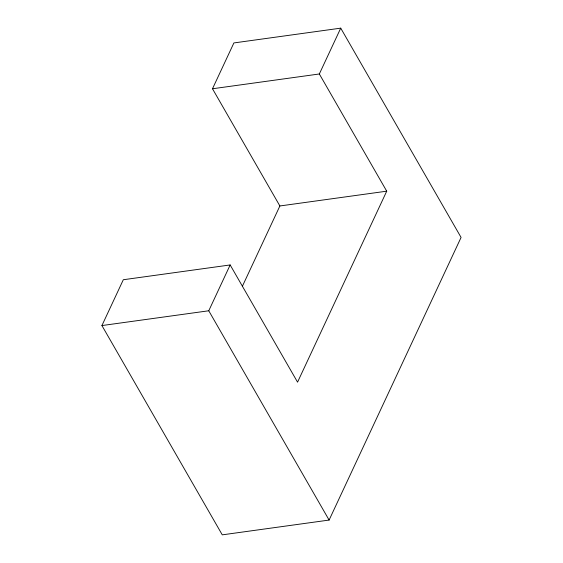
<?xml version="1.0" encoding="UTF-8"?>
<svg xmlns="http://www.w3.org/2000/svg" width="563" height="563" viewBox="0 0 563 563"><rect width="100%" height="100%" fill="white"/><g stroke="black" fill="none" stroke-linecap="round" stroke-linejoin="round"><path stroke-width="0.84" d="M340.735 28.15L461.076 237.438L329.109 520.064L222.265 534.85L101.924 325.562L123.318 279.734L230.161 264.948L297.56 382.15L386.725 191.181L319.334 73.978L340.735 28.15L233.891 42.936L212.49 88.764L279.881 205.967L242.357 286.328M329.109 520.064L208.76 310.776L230.161 264.948M212.49 88.764L319.334 73.978M279.881 205.967L386.725 191.181M101.924 325.562L208.76 310.776"/></g></svg>
